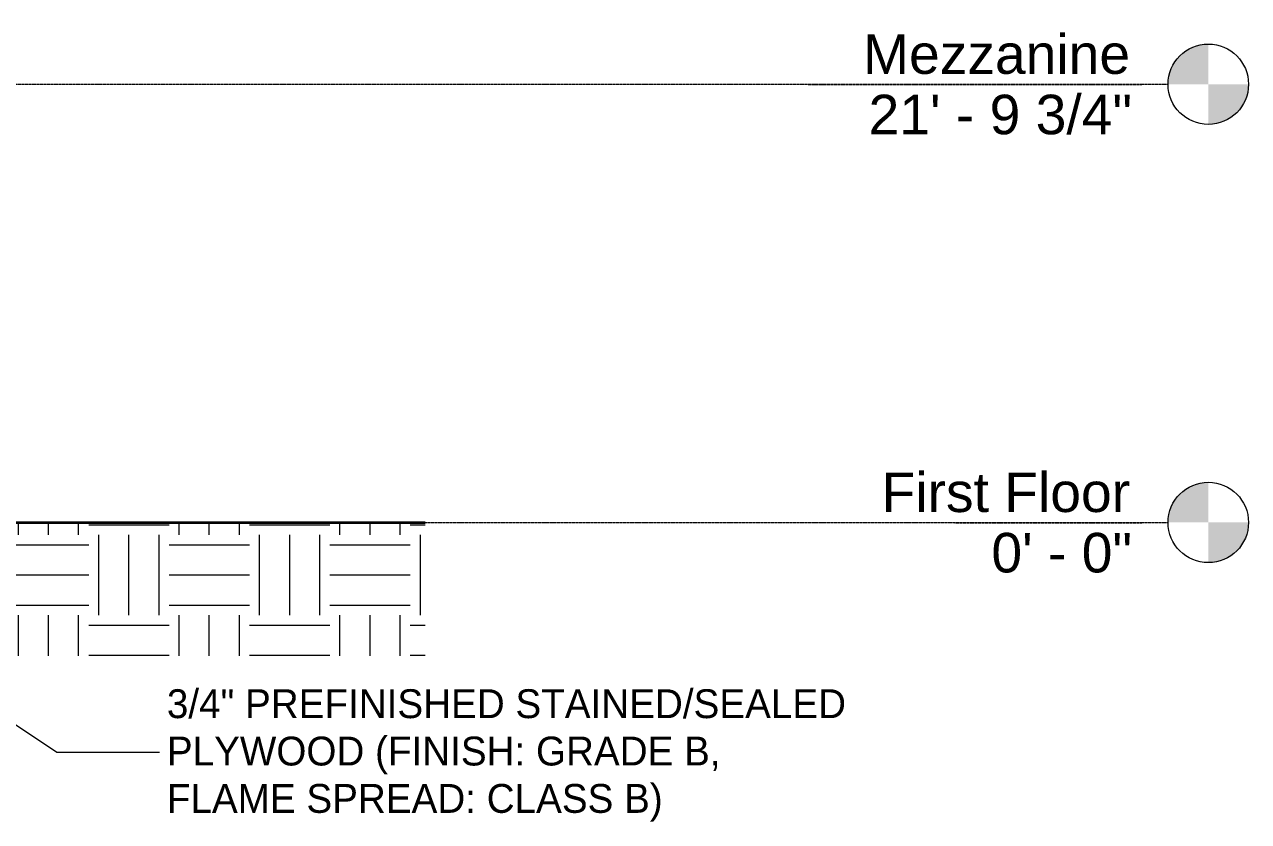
# Model space of a CAD drawing. Header units: inches. Extents: x -23445 to -32, y -314 to 853.
# Drawn here: x -20794 to -20063, y -179 to 297 of the extents above; entities that cross this region are included whole.
import ezdxf

# ---------------------------------------------------------------- set-up
doc = ezdxf.new("R2010")
doc.units = ezdxf.units.IN
doc.header["$MEASUREMENT"] = 0
doc.linetypes.add('Grid Line 1_2_', pattern=[0.875, 0.5, -0.125, 0.125, -0.125])
for name, color, linetype, lineweight in [('A-ANNO-IDEN', 131, 'Continuous', 9), ('A-FLOR-LEVL', 51, 'Continuous', 9), ('C-TOPO', 7, 'Continuous', 9)]:
    doc.layers.add(name, color=color, linetype=linetype, lineweight=lineweight)
doc.styles.add('Arial', font='arial.ttf', dxfattribs={"height": 23.60479})
doc.styles.add('Century Gothic', font='GOTHIC.TTF', dxfattribs={"height": 17.245342})

# ---------------------------------------------------------------- blocks, each defined once
blk = doc.blocks.new('Level - Level Head - Circle-15001-Building Section - North_South looking West _ Clinic')
at = {"layer": 'A-FLOR-LEVL'}
h = blk.add_hatch(color=256, dxfattribs=at)
edge = h.paths.add_edge_path(flags=0)
edge.add_line((-20087.4, 0), (-20111.4, 0))
edge.add_arc((-20087.4, 0), 24, 90, 180, ccw=False)
edge.add_line((-20087.4, 24), (-20087.4, 0))
h = blk.add_hatch(color=256, dxfattribs=at)
edge = h.paths.add_edge_path(flags=0)
edge.add_line((-20087.4, -24), (-20087.4, 0))
edge.add_line((-20087.4, 0), (-20063.4, 0))
edge.add_arc((-20087.4, 0), 24, 270, 360, ccw=False)
blk.add_circle((-20087.4, 0), 24, dxfattribs=at)

msp = doc.modelspace()

# ---------------------------------------------------------------- hatches: boundary and pattern name
at = {"layer": 'C-TOPO'}
h = msp.add_hatch(dxfattribs=at)
h.set_pattern_fill('FP_2', color=256, style=0, pattern_type=2)
h.set_pattern_definition([(0, (-21811.89, 94.61), (48, 48), [48, -48]), (0, (-21811.89, 112.61), (48, 48), [48, -48]), (0, (-21811.89, 130.61), (48, 48), [48, -48]), (90, (-21805.89, 136.61), (-48, 48), [48, -48]), (90, (-21787.89, 136.61), (-48, 48), [48, -48]), (90, (-21769.89, 136.61), (-48, 48), [48, -48])])
h.paths.add_polyline_path([(-20864.83, -79.68), (-20554.96, -79.68), (-20554.96, 0), (-20889.55, 0), (-20889.55, -36), (-20886.55, -36), (-20886.55, -48), (-20904.55, -48), (-20904.55, -36), (-20899.55, -36), (-20899.55, -6), (-22790.8, -6), (-22790.8, -36), (-22785.8, -36), (-22785.8, -48), (-22803.8, -48), (-22803.8, -36), (-22800.8, -36), (-22800.8, 0), (-23033.92, 0), (-23033.92, -79.68), (-20886.55, -79.68)], flags=0)
h.paths.add_polyline_path([(-22551.61, -24), (-22551.61, -12), (-22535.61, -12), (-22535.61, -24)], flags=0)

# ---------------------------------------------------------------- linework, layer by layer
at = {"layer": 'A-ANNO-IDEN', "color": 153}
for p, q in [((-21020.15, 26.1), (-20774.88, -137.16)), ((-20774.88, -137.16), (-20709.17, -137.16))]:
    msp.add_line(p, q, dxfattribs=at)
at = {"layer": 'C-TOPO', "lineweight": 35}
msp.add_line((-20889.05, 0), (-20554.96, 0), dxfattribs=at)
at = {"layer": 'C-TOPO'}
msp.add_line((-20554.96, 0), (-20889.05, 0), dxfattribs=at)

# ---------------------------------------------------------------- block references
at = {"layer": 'A-FLOR-LEVL'}
for p in [(0, 261.75), (0, 0)]:
    msp.add_blockref('Level - Level Head - Circle-15001-Building Section - North_South looking West _ Clinic', p, dxfattribs=at)

# ---------------------------------------------------------------- texts
at = {"layer": 'A-FLOR-LEVL', "attachment_point": 3, "line_spacing_factor": 0.938532, "style": 'Arial', "bg_fill": 3, "box_fill_scale": 1.25, "bg_fill_color": 0, "bg_fill_transparency": 0}
for s, insert, char_height, width in [('Mezzanine', (-20134.1, 291.59), 23.605, 189.792), ('First Floor', (-20134.1, 29.84), 23.6048, 176.256)]:
    msp.add_mtext(s, dxfattribs=dict(at, insert=insert, char_height=char_height, width=width))

# ---------------------------------------------------------------- next in the draw order: texts
at = {"layer": 'A-ANNO-IDEN', "insert": (-20709.17, -99.63), "char_height": 17.2453, "width": 458.136, "attachment_point": 1, "line_spacing_factor": 0.984117, "style": 'Century Gothic', "bg_fill": 3, "box_fill_scale": 1.25, "bg_fill_color": 0, "bg_fill_transparency": 0}
msp.add_mtext('3/4" PREFINISHED STAINED/SEALED\\PPLYWOOD (FINISH: GRADE B,\\PFLAME SPREAD: CLASS B)', dxfattribs=at)
at = {"layer": 'A-FLOR-LEVL', "attachment_point": 3, "line_spacing_factor": 0.938532, "style": 'Arial', "bg_fill": 3, "box_fill_scale": 1.25, "bg_fill_color": 0, "bg_fill_transparency": 0}
for s, insert, char_height, width in [('21\' - 9 3/4"', (-20132.93, 255.52), 23.6048, 187.488), ('0\' - 0"', (-20132.93, -6.23), 23.605, 99.936)]:
    msp.add_mtext(s, dxfattribs=dict(at, insert=insert, char_height=char_height, width=width))

# ---------------------------------------------------------------- next in the draw order: linework, layer by layer
at = {"layer": 'A-FLOR-LEVL', "linetype": 'Grid Line 1_2_'}
for p, q in [((-23227.37, 261.75), (-20111.4, 261.75)), ((-23227.37, 0), (-20111.4, 0))]:
    msp.add_line(p, q, dxfattribs=at)

doc.saveas('drawing.dxf')
